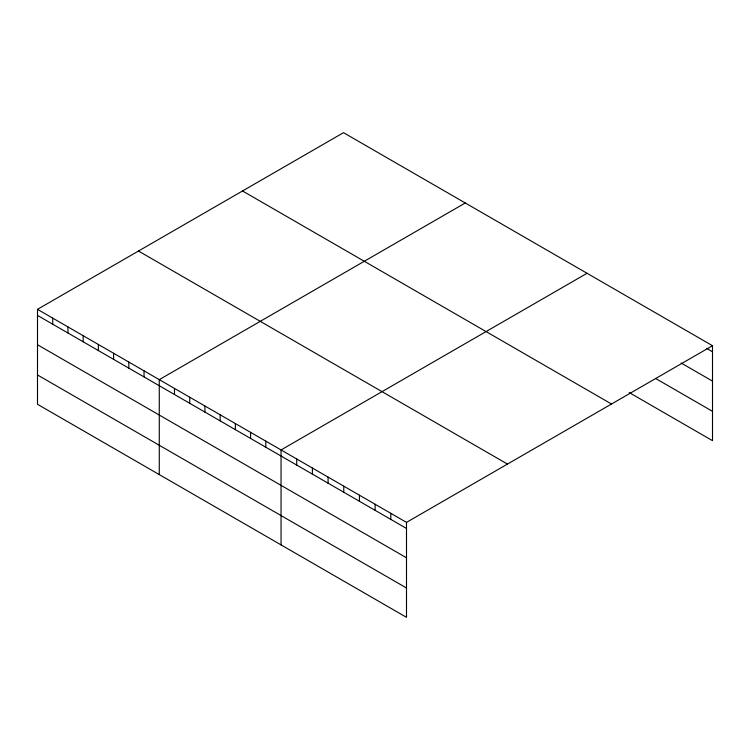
<?xml version="1.0" encoding="UTF-8"?>
<svg xmlns="http://www.w3.org/2000/svg" width="750" height="750" viewBox="0 0 750 750"><rect width="100%" height="100%" fill="white"/><g stroke="black" fill="none" stroke-linecap="round" stroke-linejoin="round"><path stroke-width="1.12" d="M37.5 309.337L406.5 522.375L406.5 617.325L37.5 404.288L37.5 309.337L343.5 132.675L712.5 345.712L712.5 440.663L629.184 392.559M465.272 202.978L159.272 379.641L159.272 474.591M587.044 273.281L281.044 449.944L281.044 544.894M406.5 522.375L712.5 345.712M706.622 348.394L712.5 351.788M681.131 363.009L712.5 381.112M655.65 378.506L712.5 411.328M242.522 190.969L611.522 404.016M138.478 251.034L507.478 464.081M37.5 315.413L406.5 528.45M37.5 344.738L406.5 557.784M37.5 374.962L406.5 588M390.816 513.328L390.816 519.394M375.131 504.272L375.131 510.347M359.456 495.216L359.456 501.291M343.772 486.159L343.772 492.234M328.087 477.113L328.087 483.178M312.403 468.056L312.403 474.122M296.719 459L296.719 465.075M265.819 441.159L265.819 447.234M250.594 432.366L250.594 438.441M235.378 423.581L235.378 429.656M220.153 414.797L220.153 420.863M204.938 406.003L204.938 412.078M189.713 397.219L189.713 403.294M174.488 388.434L174.488 394.5M144.047 370.856L144.047 376.922M128.831 362.062L128.831 368.137M113.606 353.278L113.606 359.353M98.381 344.494L98.381 350.559M83.166 335.7L83.166 341.775M67.941 326.916L67.941 332.991M52.725 318.122L52.725 324.197"/></g></svg>
